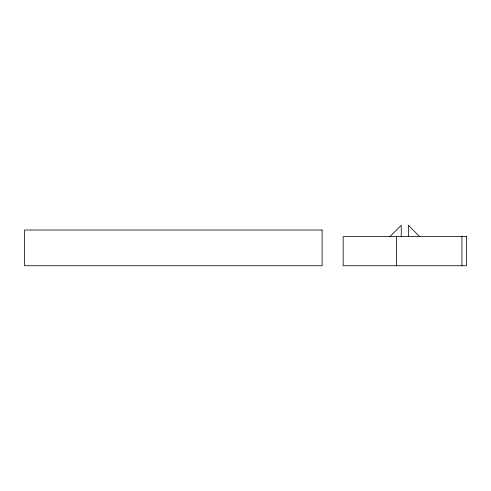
<?xml version="1.0" encoding="UTF-8"?>
<svg xmlns="http://www.w3.org/2000/svg" width="491" height="491" viewBox="0 0 491 491"><rect width="100%" height="100%" fill="white"/><g stroke="black" fill="none" stroke-linecap="round" stroke-linejoin="round"><path stroke-width="0.74" d="M389.946 236.576L401.251 225.265L401.251 236.717M419.67 236.576L408.359 225.265L408.359 236.717M461.921 236.576L461.921 265.735M396.458 236.576L396.458 265.735M322.114 230.027L24.55 230.027L24.55 265.735L322.114 265.735L322.114 230.027M466.45 236.576L343.166 236.576L343.166 265.735L466.45 265.735L466.45 236.576"/></g></svg>
